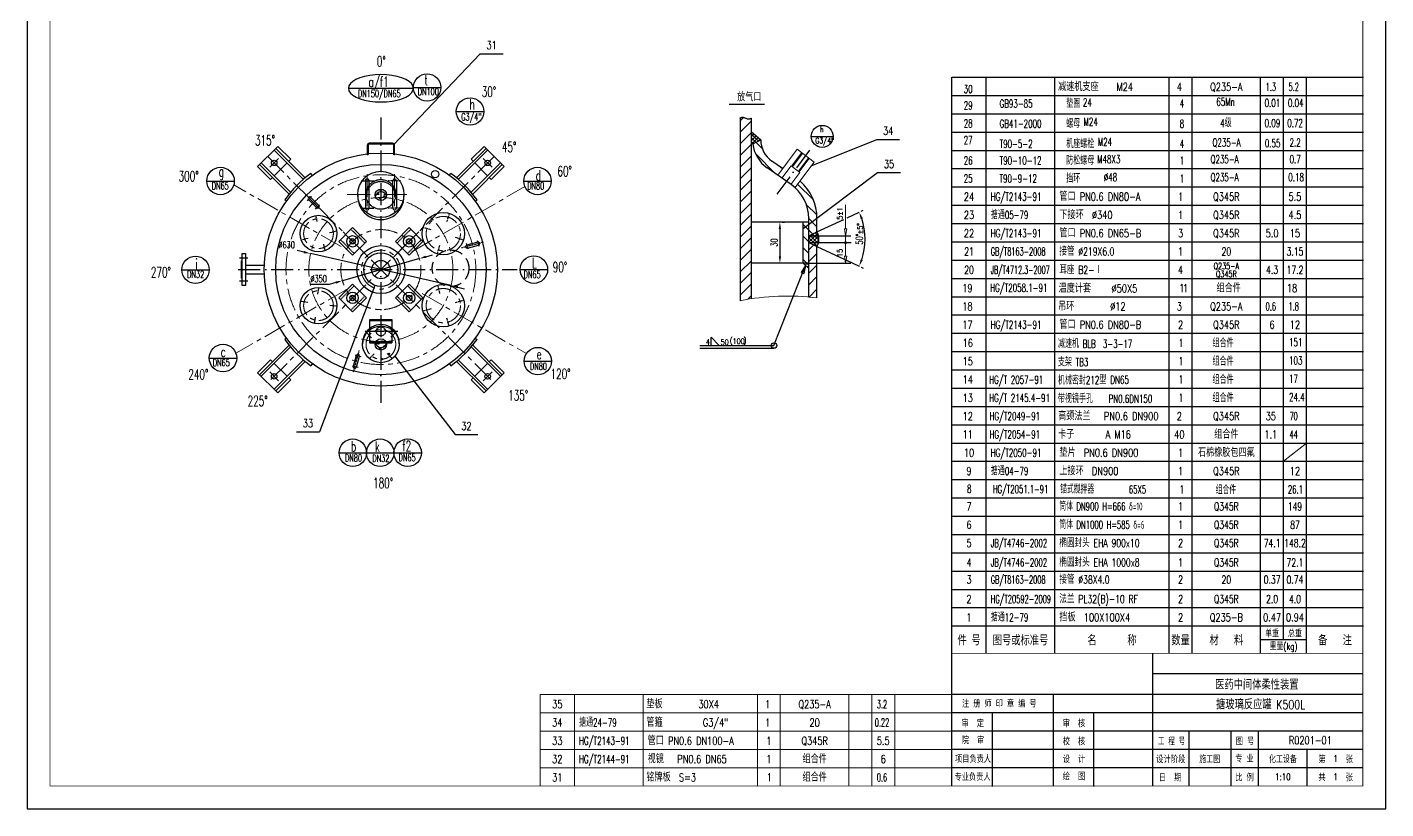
# Model space of a CAD drawing. Extents: x 15743 to 21683, y 5636 to 14046.
# Drawn here: x 15743 to 21683, y 5636 to 9055 of the extents above; entities that cross this region are included whole.
import ezdxf
from ezdxf.enums import TextEntityAlignment as Align

# ---------------------------------------------------------------- set-up
doc = ezdxf.new("R2010")
doc.units = 0
doc.header["$LTSCALE"] = 8
for name, pattern in [('ACAD_ISO10W100', [18, 12, -3, 0, -3]), ('CENTER', [2, 1.25, -0.25, 0.25, -0.25]), ('DASHED2', [9.525, 6.35, -3.175]), ('HIDDEN', [0.375, 0.25, -0.125])]:
    doc.linetypes.add(name, pattern=pattern)
for name, color, linetype in [('1', 1, 'Continuous'), ('2', 7, 'CENTER'), ('3', 7, 'HIDDEN'), ('5', 7, 'Continuous'), ('K1', 4, 'Continuous'), ('sb', 1, 'Continuous'), ('tank', 1, 'Continuous'), ('tankx', 2, 'ACAD_ISO10W100'), ('tanky', 7, 'Continuous')]:
    doc.layers.add(name, color=color, linetype=linetype)
doc.styles.add('hzfs', font='simplex.shx', dxfattribs={"width": 0.7, "bigfont": 'hzfs.shx'})
doc.styles.add('ST', font='', dxfattribs={"width": 0.75})
doc.styles.get("Standard").update_dxf_attribs({"font": 'txt', "width": 0.7, "bigfont": 'hztxt.shx'})
doc.styles.get('ST').set_extended_font_data('SimSun')
doc.dimstyles.new('PVCAD$0', dxfattribs={"dimscale": 15, "dimtxt": 3, "dimasz": 3, "dimexe": 2, "dimexo": 1, "dimgap": 1, "dimtad": 1, "dimdec": 0, "dimzin": 0, "dimdsep": 46, "dimtxsty": 'hzfs', "dimcen": 2.5, "dimclrd": 4, "dimclre": 4, "dimadec": 0, "dimazin": 0, "dimtfac": 1, "dimtmove": 0, "dimatfit": 0, "dimfxl": 1, "dimarcsym": 0})
doc.dimstyles.new('PVCAD$2', dxfattribs={"dimscale": 15, "dimtxt": 3, "dimasz": 3, "dimexe": 2, "dimexo": 1, "dimgap": 1, "dimtad": 2, "dimtih": 1, "dimdec": 0, "dimzin": 0, "dimdsep": 46, "dimtxsty": 'hzfs', "dimcen": 2.5, "dimclrd": 4, "dimclre": 4, "dimadec": 0, "dimazin": 0, "dimtfac": 1, "dimtmove": 0, "dimatfit": 0, "dimfxl": 1, "dimarcsym": 0})
doc.dimstyles.new('PVCAD$3', dxfattribs={"dimscale": 15, "dimtxt": 3, "dimasz": 3, "dimexe": 2, "dimexo": 1, "dimgap": 1, "dimtad": 1, "dimtoh": 1, "dimdec": 0, "dimzin": 0, "dimdsep": 46, "dimtxsty": 'hzfs', "dimcen": 2.5, "dimclrd": 4, "dimclre": 4, "dimadec": 0, "dimazin": 0, "dimtfac": 1, "dimtmove": 0, "dimatfit": 0, "dimfxl": 1, "dimarcsym": 0})

# ---------------------------------------------------------------- blocks, each defined once
blk = doc.blocks.new('*D157')
at = {"layer": '1', "color": 4, "linetype": 'ByBlock', "lineweight": -2}
for p, q in [((19043.9, 8203), (19053.9, 8203)), ((19033.9, 8173), (19033.9, 8053)), ((19023.9, 8023), (19013.9, 8023))]:
    blk.add_line(p, q, dxfattribs=at)
at = {"layer": '1', "color": 4, "linetype": 'ByBlock'}
for points in [[(19028.9, 8173), (19038.9, 8173), (19033.9, 8203)], [(19028.9, 8053), (19038.9, 8053), (19033.9, 8023)]]:
    blk.add_solid(points, dxfattribs=at)
at = {"layer": 'Defpoints', "color": 0, "linetype": 'ByBlock'}
for p in [(19033.9, 8203), (19033.9, 8023), (19033.9, 8023)]:
    blk.add_point(p, dxfattribs=at)
at = {"layer": '1', "color": 0, "linetype": 'ByBlock', "lineweight": 13, "insert": (19008.9, 8113), "char_height": 30, "attachment_point": 5, "rotation": 90, "style": 'hzfs'}
blk.add_mtext('30', dxfattribs=at)
blk = doc.blocks.new('*D158')
at = {"color": 4, "linetype": 'ByBlock', "lineweight": -2}
for p, q in [((19389.4, 8250), (19398.5, 8254.2)), ((19389.4, 8006), (19398.5, 8001.8))]:
    blk.add_line(p, q, dxfattribs=at)
blk.add_arc((19127.8, 8128), 278.7, 341.17039, 18.82962, dxfattribs=at)
at = {"color": 4, "linetype": 'ByBlock'}
for points in [[(19386.9, 8216.1), (19396.2, 8219.8), (19380.4, 8245.8)], [(19396.2, 8036.2), (19386.9, 8039.9), (19380.4, 8010.2)]]:
    blk.add_solid(points, dxfattribs=at)
at = {"layer": 'Defpoints', "color": 0, "linetype": 'ByBlock'}
for p in [(19327.4, 8221.1), (19380.3, 8245.8), (19403.5, 8087.6), (19324.5, 8036.3), (19380.3, 8010.3)]:
    blk.add_point(p, dxfattribs=at)
at = {"color": 0, "linetype": 'ByBlock', "lineweight": 13, "insert": (19381.5, 8128), "char_height": 30, "attachment_point": 5, "rotation": 90, "style": 'hzfs'}
blk.add_mtext('50°', dxfattribs=at)
blk = doc.blocks.new('_ClosedBlank')
at = {"color": 0, "linetype": 'ByBlock', "lineweight": -2}
for p, q in [((-1, 0.17), (0, 0)), ((-1, 0.17), (-1, -0.17)), ((0, 0), (-1, -0.17))]:
    blk.add_line(p, q, dxfattribs=at)
blk = doc.blocks.new('*D159')
at = {"color": 4, "linetype": 'ByBlock', "lineweight": -2}
for p, q in [((16953, 8071.4), (16923.8, 8078)), ((17596.5, 7924.6), (16982.3, 8064.7)), ((17625.8, 7918), (17655, 7911.3))]:
    blk.add_line(p, q, dxfattribs=at)
at = {"color": 4, "linetype": 'ByBlock'}
for points in [[(16954.1, 8076.2), (16951.9, 8066.5), (16982.3, 8064.7)], [(17626.9, 7922.8), (17624.6, 7913.1), (17596.5, 7924.6)]]:
    blk.add_solid(points, dxfattribs=at)
at = {"layer": 'Defpoints', "color": 0, "linetype": 'ByBlock'}
for p in [(16982.3, 8064.7), (17596.5, 7924.6)]:
    blk.add_point(p, dxfattribs=at)
at = {"color": 0, "linetype": 'ByBlock', "insert": (16877.3, 8103), "char_height": 30, "attachment_point": 5, "style": 'hzfs'}
blk.add_mtext('\\A1;∅630', dxfattribs=at)
blk = doc.blocks.new('*D160')
at = {"color": 4, "linetype": 'ByBlock', "lineweight": -2}
for p, q in [((17457.6, 8042.9), (17121.2, 7946.4)), ((17486.4, 8051.2), (17515.3, 8059.4)), ((17063.5, 7929.9), (16980.5, 7929.9)), ((17092.3, 7938.2), (17063.5, 7929.9))]:
    blk.add_line(p, q, dxfattribs=at)
at = {"color": 4, "linetype": 'ByBlock'}
for points in [[(17485.1, 8056), (17487.8, 8046.4), (17457.6, 8042.9)], [(17091, 7943), (17093.7, 7933.3), (17121.2, 7946.4)]]:
    blk.add_solid(points, dxfattribs=at)
at = {"layer": 'Defpoints', "color": 0, "linetype": 'ByBlock'}
for p in [(17457.6, 8042.9), (17121.2, 7946.4)]:
    blk.add_point(p, dxfattribs=at)
at = {"color": 0, "linetype": 'ByBlock', "insert": (17017, 7954.9), "char_height": 30, "attachment_point": 5, "style": 'hzfs'}
blk.add_mtext('\\A1;∅350', dxfattribs=at)

msp = doc.modelspace()

# ---------------------------------------------------------------- linework, layer by layer
for p, q in [((15742.9, 14046.3), (15742.9, 5636.3)), ((21682.9, 5636.3), (21682.9, 14046.3)), ((18859.9, 8657.7), (18859.9, 8657.7)), ((18859.9, 8657.7), (18860, 8657.7)), ((18860, 8657.7), (18860.2, 8657.8)), ((18860, 8657.7), (18860, 8657.7)), ((18860.2, 8657.8), (18860.4, 8657.9)), ((18860.4, 8657.9), (18860.8, 8658.1)), ((18860.8, 8658.1), (18861.3, 8658.4)), ((18861.3, 8658.4), (18861.9, 8658.8)), ((18861.9, 8658.8), (18862.8, 8659.2)), ((18862.8, 8659.2), (18863.8, 8659.7)), ((18863.8, 8659.7), (18865, 8660.2)), ((18865, 8660.2), (18866.4, 8660.7)), ((18866.4, 8660.7), (18867.9, 8661)), ((18867.9, 8661), (18869.6, 8661.2)), ((18869.6, 8661.2), (18871.5, 8661.2)), ((18871.5, 8661.2), (18873.6, 8660.9)), ((18873.6, 8660.9), (18875.8, 8660.4)), ((18875.8, 8660.4), (18878.1, 8659.6)), ((18878.1, 8659.6), (18880.5, 8658.6)), ((18880.5, 8658.6), (18883, 8657.5)), ((18883, 8657.5), (18885.5, 8656.5)), ((18885.5, 8656.5), (18888, 8655.5)), ((18888, 8655.5), (18890.4, 8654.7)), ((18890.4, 8654.7), (18892.7, 8654.1)), ((18892.7, 8654.1), (18894.9, 8653.8)), ((18894.9, 8653.8), (18896.9, 8653.7)), ((18896.9, 8653.7), (18898.8, 8653.9)), ((18898.8, 8653.9), (18900.5, 8654.2)), ((18900.5, 8654.2), (18902.1, 8654.6)), ((18902.1, 8654.6), (18903.5, 8655)), ((18903.5, 8655), (18904.7, 8655.5)), ((18904.7, 8655.5), (18905.6, 8655.9)), ((18905.6, 8655.9), (18906.4, 8656.3)), ((18906.4, 8656.3), (18907, 8656.5)), ((18907, 8656.5), (18907.4, 8656.7)), ((18907.4, 8656.7), (18907.7, 8656.8)), ((18907.7, 8656.8), (18907.8, 8656.9)), ((18907.8, 8656.9), (18907.9, 8657)), ((18907.9, 8656.9), (18907.9, 8657)), ((16973.3, 8310.7), (17018.6, 8265.5)), ((21582.9, 6226.3), (20664.6, 6226.3)), ((21582.9, 6136.3), (19785.7, 6136.3)), ((21582.9, 6056.3), (19785.7, 6056.3)), ((21582.9, 5976.3), (19785.7, 5976.3)), ((21124.2, 5976.3), (21124.2, 5736.3)), ((21582.9, 5896.3), (19785.7, 5896.3)), ((21582.9, 5816.3), (19785.7, 5816.3)), ((15742.9, 5636.3), (21682.9, 5636.3))]:
    msp.add_line(p, q)
at = {"color": 4, "linetype": 'ByBlock', "lineweight": 13}
for p, q in [((19320.7, 8173), (19320.7, 8277.7)), ((19333.8, 8143), (19300.7, 8143)), ((19320.7, 8113), (19320.7, 8143)), ((19333.8, 8113), (19300.7, 8113)), ((19335.8, 8113), (19300.7, 8113)), ((19320.7, 8113), (19320.7, 8053)), ((19320.7, 8083), (19320.7, 8053)), ((19333.8, 8023), (19300.7, 8023))]:
    msp.add_line(p, q, dxfattribs=at)
at = {"linetype": 'ByBlock'}
msp.add_line((17262.8, 7925.6), (17020.4, 7285), dxfattribs=at)
at = {"linetype": 'ByBlock', "lineweight": 13}
msp.add_line((21235.7, 7156.3), (21335.7, 7236.3), dxfattribs=at)
at = {"color": 7}
for p, q in [((20664.6, 5736.3), (20664.6, 6316.3)), ((20229.9, 5736.3), (20229.9, 6136.3)), ((19962.7, 5734), (19962.7, 6056.3)), ((20406.9, 5734), (20406.9, 6056.3)), ((20823.4, 5736.3), (20823.4, 5976.3)), ((21007.3, 5736.3), (21007.3, 5976.3)), ((21338.9, 5736.3), (21338.9, 5896.3))]:
    msp.add_line(p, q, dxfattribs=at)
at = {"linetype": 'ByBlock'}
msp.add_circle((17526.7, 8412.2), 16.1, dxfattribs=at)
for centre in [(17165.6, 8118.4), (17413.1, 8118.4), (17165.6, 7870.9), (17413.1, 7870.9)]:
    msp.add_circle(centre, 12)
at = {"linetype": 'ByBlock', "lineweight": 13}
msp.add_circle((19320.7, 8113), 4.76, dxfattribs=at)
msp.add_arc((19064.9, 6823.3), 1055.7, 82.86996, 101.19473, dxfattribs=at)
at = {"layer": '1'}
for p, q in [((18859.9, 8657.7), (18859.9, 7858.9)), ((18907.9, 8657), (18907.9, 7867.3)), ((18907.9, 8599), (18949.9, 8563)), ((18915, 8545), (18949.9, 8563)), ((17229.4, 8538.4), (17229.4, 8497.4)), ((17233.4, 8497.4), (17229.4, 8497.4)), ((17233.4, 8538.4), (17233.4, 8497.6)), ((17340.4, 8547.4), (17238.4, 8547.4)), ((17340.4, 8543.4), (17238.4, 8543.4)), ((17345.4, 8497.4), (17345.4, 8538.4)), ((17349.4, 8497.4), (17345.4, 8497.4)), ((17349.4, 8497.4), (17349.4, 8538.4)), ((18915, 8545), (18907.9, 8545)), ((19083.2, 8366.4), (18977.9, 8440.1)), ((19045.6, 8436.7), (18998.6, 8469.6)), ((17221.4, 8383.7), (17221.4, 8263.7)), ((17237.4, 8263.7), (17237.4, 8383.7)), ((17341.4, 8263.7), (17341.4, 8383.7)), ((17357.4, 8383.7), (17357.4, 8263.7)), ((16973.3, 8300.8), (17008.7, 8265.5)), ((17018.6, 8275.4), (16983.2, 8310.7)), ((19159.9, 8203), (18907.9, 8203)), ((19135.9, 8023), (19135.9, 8203)), ((19159.9, 8143), (19159.9, 8219)), ((19195.9, 8159.8), (19195.9, 8219)), ((17165.6, 8178.5), (17105.5, 8118.4)), ((17225.8, 8118.4), (17165.6, 8178.5)), ((17413.1, 8178.5), (17353, 8118.4)), ((17473.2, 8118.4), (17413.1, 8178.5)), ((19159.9, 8143), (19195.9, 8159.8)), ((19159.9, 7874.7), (19159.9, 8143)), ((17105.5, 8118.4), (17165.6, 8058.3)), ((17165.6, 8058.3), (17225.8, 8118.4)), ((17353, 8118.4), (17413.1, 8058.3)), ((17413.1, 8058.3), (17473.2, 8118.4)), ((17712.6, 8115.3), (17664.3, 8102.4)), ((17667.9, 8088.8), (17716.2, 8101.8)), ((19159.9, 8113), (19195.9, 8096.2)), ((19195.9, 7870.9), (19195.9, 8096.2)), ((19159.9, 8023), (18907.9, 8023)), ((19135.9, 8023), (19159.9, 7999)), ((17165.6, 7931), (17105.5, 7870.9)), ((17225.8, 7870.9), (17165.6, 7931)), ((17413.1, 7931), (17353, 7870.9)), ((17473.2, 7870.9), (17413.1, 7931)), ((17105.5, 7870.9), (17165.6, 7810.8)), ((17165.6, 7810.8), (17225.8, 7870.9)), ((17353, 7870.9), (17413.1, 7810.8)), ((17413.1, 7810.8), (17473.2, 7870.9)), ((17181.7, 7619.8), (17168.7, 7571.5)), ((17182.3, 7567.8), (17195.2, 7616.1))]:
    msp.add_line(p, q, dxfattribs=at)
at = {"layer": '1', "linetype": 'ByBlock', "lineweight": 13}
for p, q in [((19024.1, 8408), (19108.6, 8521.1)), ((19089.2, 8444.4), (19132.9, 8502.9)), ((19108.6, 8521.1), (19183.2, 8465.3)), ((19082.8, 8449.2), (19042.4, 8395)), ((19102.2, 8434.7), (19082.8, 8449.2)), ((19183.2, 8465.3), (19098.7, 8352.2)), ((19115.2, 8425), (19158.9, 8483.5)), ((19121.6, 8420.2), (19082, 8367.3)), ((19102.2, 8434.7), (19121.6, 8420.2))]:
    msp.add_line(p, q, dxfattribs=at)
at = {"layer": '1'}
for centre, radius in [((17289.4, 8323.7), 101), ((17289.4, 8321.7), 25), ((17016.6, 8152.2), 80), ((17165.6, 8118.4), 25), ((17413.1, 8118.4), 25), ((17165.6, 8118.4), 11), ((17289.4, 7994.7), 105), ((17413.1, 8118.4), 11), ((17289.4, 7994.7), 74), ((17289.4, 7994.7), 40), ((17016.6, 7837.2), 80), ((17165.6, 7870.9), 25), ((17165.6, 7870.9), 11), ((17413.1, 7870.9), 25), ((17413.1, 7870.9), 11), ((17289.4, 7667.7), 80), ((17289.4, 7667.7), 25)]:
    msp.add_circle(centre, radius, dxfattribs=at)
at = {"layer": '1', "color": 3, "linetype": 'DASHED2'}
msp.add_circle((17594, 8000.7), 80, dxfattribs=at)
at = {"layer": '1'}
for centre, radius, start, end in [((19063.9, 8563), 114, 180, 235), ((17238.4, 8538.4), 9, 90, 180), ((17238.4, 8538.4), 5, 90, 180), ((17340.4, 8538.4), 9, 0, 90), ((17340.4, 8538.4), 5, 0, 90), ((19063.9, 8563), 150, 186.8921, 235), ((17229.4, 8383.7), 8, 0.00001, 180.00001), ((17349.4, 8383.7), 8, 0, 180), ((18979.9, 8219), 216, 0, 49.15141), ((17289.4, 8314.4), 101, 177.37912, 2.62088), ((17289.4, 8309.7), 25, 13.88654, 166.11346), ((18979.9, 8219), 180, 0, 55), ((16978.3, 8305.8), 7, 45, 225), ((17013.6, 8270.4), 7, 225, 45), ((17229.4, 8263.7), 8, 180.00001, 0.00001), ((17349.4, 8263.7), 8, 180, 0), ((19141.6, 8128), 62.9, 329.66277, 30.33723), ((17666.1, 8095.6), 7, 105, 285), ((17714.4, 8108.5), 7, 285, 105), ((17289.4, 7673.9), 80, 357.75644, 182.24356), ((17289.4, 7679.7), 25, 193.88654, 346.11346), ((17188.5, 7618), 7, 345, 165), ((17175.5, 7569.7), 7, 165, 345)]:
    msp.add_arc(centre, radius, start, end, dxfattribs=at)
at = {"layer": '2'}
for p, q in [((17203.1, 8383.7), (17257.8, 8383.7)), ((17375.7, 8383.7), (17321, 8383.7)), ((16967.9, 8295.4), (16986.7, 8314.3)), ((17002.9, 8259.7), (17022.1, 8278.9)), ((17203.1, 8263.7), (17257.8, 8263.7)), ((17375.7, 8263.7), (17321, 8263.7)), ((17011.3, 8204.8), (17004.7, 8229.5)), ((17578.4, 8204.7), (17589.4, 8240.6)), ((17065.4, 8156.5), (17095.7, 8164.6)), ((17509.6, 8168.3), (17473.8, 8179.4)), ((16971.5, 8131.3), (16943.9, 8123.9)), ((17037.8, 8105.9), (17044.8, 8079.8)), ((17546, 8099.6), (17535, 8063.8)), ((17614.8, 8136), (17650.6, 8125)), ((17737.1, 8114.6), (17642.5, 8089.3)), ((17662.2, 8110.2), (17669.2, 8084)), ((17710.6, 8122.7), (17717.5, 8097)), ((17014.4, 7888), (17017.8, 7914.8)), ((17547.8, 7890.3), (17538.1, 7926.5)), ((16969.8, 7851.6), (16938.6, 7855.5)), ((17615.3, 7851.5), (17651.5, 7861.3)), ((17001.7, 7786.4), (16998.5, 7761.1)), ((17066.3, 7839.5), (17094.6, 7836)), ((17509.1, 7822.8), (17472.9, 7813.1)), ((17576.5, 7784.1), (17586.3, 7747.9)), ((17362.9, 7724.7), (17218.5, 7724.7)), ((17248.7, 7696.3), (17228.6, 7716.5)), ((17332.3, 7698.6), (17350.4, 7716.7)), ((17169.4, 7547), (17194.8, 7641.6)), ((17203.1, 7614), (17176.9, 7621.1)), ((17259.9, 7626.2), (17240.8, 7607.1)), ((17317.5, 7627.6), (17339.7, 7605.3)), ((17189.7, 7565.9), (17163.9, 7572.8))]:
    msp.add_line(p, q, dxfattribs=at)
at = {"layer": '3'}
for p, q in [((17158.6, 8171.4), (17218.7, 8111.3)), ((17360.1, 8111.3), (17420.2, 8171.4)), ((17172.7, 8065.4), (17112.6, 8125.5)), ((17466.2, 8125.5), (17406.1, 8065.4)), ((17112.6, 7863.9), (17172.7, 7924)), ((17406.1, 7924), (17466.2, 7863.9)), ((17218.7, 7878), (17158.6, 7817.9)), ((17420.2, 7817.9), (17360.1, 7878)), ((17339.4, 7774.7), (17239.4, 7774.7)), ((17239.4, 7774.7), (17239.4, 7674.7)), ((17339.4, 7770.7), (17239.4, 7770.7)), ((17339.4, 7674.7), (17339.4, 7774.7)), ((17339.4, 7678.7), (17239.4, 7678.7)), ((17239.4, 7674.7), (17339.4, 7674.7)), ((18683.9, 7650.6), (19007.9, 7650.6))]:
    msp.add_line(p, q, dxfattribs=at)
for centre, radius in [((17289.4, 8323.7), 65), ((17289.4, 7724.7), 20)]:
    msp.add_circle(centre, radius, dxfattribs=at)
msp.add_arc((17289.4, 8314.4), 65, 4.07445, 175.92555, dxfattribs=at)
at = {"layer": '5'}
for p, q in [((17431.3, 8791.3), (17551.3, 8791.3)), ((17147.3, 8787.8), (17431.3, 8787.8)), ((17619.1, 8686.1), (17739.1, 8686.1)), ((18811.7, 8717.7), (18966.2, 8717.7)), ((18859.9, 8646.2), (18874.4, 8660.7)), ((18859.9, 8595.3), (18907.9, 8643.3)), ((18859.9, 8544.4), (18907.9, 8592.4)), ((18907.9, 8592.4), (18911.5, 8596)), ((18939.4, 8557.6), (18907.9, 8589.1)), ((18907.9, 8575.4), (18920.6, 8588.1)), ((18907.9, 8558.5), (18929.8, 8580.3)), ((18928.2, 8551.8), (18907.9, 8572.1)), ((18917, 8546), (18907.9, 8555.1)), ((18911.4, 8545), (18938.9, 8572.5)), ((18942.7, 8559.3), (18948, 8564.6)), ((19170.8, 8577.4), (19266.8, 8577.4)), ((18859.9, 8493.5), (18907.9, 8541.5)), ((19014.9, 8414.2), (18926.7, 8502.4)), ((18957.3, 8522.8), (18928.2, 8551.8)), ((19085.7, 8447.1), (19129.4, 8505.6)), ((18859.9, 8442.6), (18907.9, 8490.6)), ((18859.9, 8391.7), (18907.9, 8439.7)), ((19044.6, 8435.4), (19038.2, 8441.9)), ((19118.7, 8422.4), (19162.4, 8480.9)), ((16528.4, 8382.3), (16648.4, 8382.3)), ((17914.1, 8382.3), (18034.1, 8382.3)), ((18859.9, 8340.8), (18907.9, 8388.8)), ((17269.6, 8328.6), (17280, 8325.5)), ((17272.2, 8325.9), (17275.5, 8324.9)), ((17273.2, 8329.4), (17276.6, 8328.4)), ((17283.6, 8341.6), (17294.1, 8338.6)), ((17286.3, 8338.9), (17289.6, 8338)), ((17287.3, 8342.4), (17290.6, 8341.5)), ((17298.3, 8317.8), (17308.7, 8314.7)), ((17301.9, 8318.6), (17305.3, 8317.6)), ((18859.9, 8289.9), (18907.9, 8337.9)), ((19180.2, 8299.8), (19111.2, 8368.9)), ((17280.6, 8308.5), (17291.1, 8305.5)), ((17283.3, 8305.8), (17286.6, 8304.9)), ((17284.3, 8309.3), (17287.6, 8308.4)), ((17300.9, 8315.1), (17304.3, 8314.2)), ((18859.9, 8238.9), (18907.9, 8286.9)), ((19195.4, 8233.7), (19149.4, 8279.8)), ((18859.9, 8188), (18907.9, 8236)), ((19195.9, 8182.3), (19159.9, 8218.3)), ((19195.9, 8159.8), (19313.1, 8214.4)), ((19327.4, 8221.1), (19380.3, 8245.8)), ((18859.9, 8137.1), (18907.9, 8185.1)), ((19159.9, 8167.4), (19135.9, 8191.4)), ((19159.9, 8116.5), (19135.9, 8140.5)), ((19176.6, 8150.8), (19159.9, 8167.4)), ((19159.9, 8114.7), (19199, 8153.8)), ((19159.9, 8131.6), (19181.2, 8152.9)), ((19159.9, 8143), (19343.8, 8143)), ((19165, 8145.4), (19201.6, 8108.8)), ((19170.4, 8108.1), (19203.2, 8141)), ((19176.6, 8150.8), (19204.4, 8123)), ((19188.1, 8156.2), (19203.2, 8141.1)), ((18859.9, 8086.2), (18907.9, 8134.2)), ((18859.9, 8035.3), (18907.9, 8083.3)), ((19159.9, 8065.6), (19135.9, 8089.6)), ((19159.9, 8133.4), (19196.4, 8097)), ((19166.4, 8110), (19159.9, 8116.5)), ((19159.9, 8113), (19345.8, 8113)), ((19159.9, 8113), (19343.8, 8113)), ((19159.9, 8080.7), (19181.9, 8102.7)), ((19181.9, 8102.7), (19204.5, 8125.3)), ((19195.9, 8096.2), (19314.8, 8040.8)), ((18859.9, 7984.4), (18907.9, 8032.4)), ((19151.6, 8023), (19135.9, 8038.6)), ((19136, 8022.9), (19136.2, 8023)), ((19144.5, 8014.4), (19153.1, 8023)), ((19159.9, 8014.6), (19151.6, 8023)), ((19159.9, 8029.8), (19195.9, 8065.8)), ((19159.9, 8023), (19343.8, 8023)), ((19324.5, 8036.3), (19380.3, 8010.3)), ((16419, 7993.6), (16539, 7993.6)), ((17898.3, 7994.7), (18018.3, 7994.7)), ((18859.9, 7933.5), (18907.9, 7981.5)), ((19007.9, 7662.6), (19146.1, 8012.8)), ((19146.1, 8012.8), (19127.2, 7982.2)), ((19127.2, 7982.2), (19138.2, 7977.7)), ((19146.1, 8012.8), (19138.2, 7977.7)), ((19153, 8005.9), (19159.9, 8012.9)), ((19159.9, 7978.9), (19195.9, 8014.9)), ((19159.9, 7928), (19195.9, 7964)), ((18859.9, 7882.6), (18907.9, 7930.6)), ((19159.9, 7873), (19195.9, 7909)), ((18893.3, 7865), (18907.9, 7879.6)), ((17271.3, 7672.9), (17281.7, 7669.9)), ((17273.9, 7670.2), (17277.2, 7669.3)), ((17274.9, 7673.7), (17278.3, 7672.8)), ((17289.8, 7682.8), (17300.3, 7679.8)), ((17292.5, 7680.2), (17295.8, 7679.2)), ((17293.5, 7683.7), (17296.8, 7682.7)), ((18732.8, 7662.6), (18732.8, 7698.6)), ((18732.8, 7698.6), (18768.8, 7662.6)), ((16539.1, 7608), (16659.1, 7608)), ((17280, 7651.3), (17290.5, 7648.2)), ((17282.7, 7648.6), (17286, 7647.6)), ((17283.7, 7652.1), (17287, 7651.1)), ((17299, 7661.4), (17309.5, 7658.4)), ((17301.6, 7658.8), (17305, 7657.8)), ((17302.6, 7662.3), (17306, 7661.3)), ((18683.9, 7662.6), (19007.9, 7662.6)), ((17915.7, 7594.8), (18035.7, 7594.8)), ((17106.5, 7194), (17226.5, 7194)), ((17226.5, 7194), (17346.5, 7194)), ((17346.5, 7194), (17466.5, 7194))]:
    msp.add_line(p, q, dxfattribs=at)
msp.add_lwpolyline([(17431.4, 8788), (17429.2, 8798.3), (17422.8, 8808.4), (17412.3, 8817.8), (17398.1, 8826.4), (17380.6, 8833.7), (17360.3, 8839.7), (17337.9, 8844.1), (17313.9, 8846.7), (17289.3, 8847.6), (17264.6, 8846.7), (17240.7, 8844), (17218.3, 8839.5), (17198, 8833.5), (17180.5, 8826.2), (17166.3, 8817.6), (17155.8, 8808.1), (17149.4, 8798.1), (17147.3, 8787.7), (17149.5, 8777.3), (17155.9, 8767.2), (17166.4, 8757.8), (17180.6, 8749.3), (17198.1, 8741.9), (17218.4, 8736), (17240.8, 8731.6), (17264.7, 8728.9), (17289.4, 8728), (17314.1, 8729), (17338, 8731.7), (17360.4, 8736.1), (17380.7, 8742.1), (17398.2, 8749.5), (17412.4, 8758), (17422.8, 8767.5), (17429.2, 8777.6), (17431.4, 8788)], dxfattribs=at)
for centre, radius in [((17491.3, 8791.3), 60), ((17679.1, 8686.1), 60), ((19218.8, 8577.4), 48), ((16588.4, 8382.3), 60), ((17974.1, 8382.3), 60), ((16479, 7993.6), 60), ((17958.3, 7994.7), 60), ((16599.1, 7608), 60), ((19007.9, 7662.6), 12), ((17295, 7603.2), 2.5), ((17324.9, 7626.5), 2.5), ((17975.7, 7594.8), 60), ((17166.5, 7194), 60), ((17286.5, 7194), 60), ((17406.5, 7194), 60)]:
    msp.add_circle(centre, radius, dxfattribs=at)
at = {"layer": 'K1', "color": 7}
msp.add_line((19785.7, 5736.3), (19785.7, 6316.3), dxfattribs=at)
at = {"layer": 'K1', "const_width": 4}
msp.add_lwpolyline([(15842.9, 5736.3), (15842.9, 13796.3), (21582.9, 13796.3), (21582.9, 5736.3)], close=True, dxfattribs=at)
at = {"layer": 'K1', "color": 7, "const_width": 4}
for points in [[(21582.9, 6316.3), (19785.7, 6316.3), (19785.7, 5736.3)], [(21582.9, 6316.3), (21582.9, 5736.3)], [(21582.9, 5736.3), (19785.7, 5736.3)]]:
    msp.add_lwpolyline(points, dxfattribs=at)
at = {"layer": 'sb'}
msp.add_circle((17289.4, 7994.7), 510, dxfattribs=at)
at = {"layer": 'tank', "linetype": 'ByBlock'}
msp.add_line((19785.7, 6316.3), (19785.7, 8836.3), dxfattribs=at)
at = {"layer": 'tank'}
for p, q in [((16822.7, 8517.9), (16951.1, 8389.6)), ((16829.8, 8525), (16958.8, 8396)), ((17749, 8525), (17620, 8396)), ((17756.1, 8517.9), (17627.7, 8389.6)), ((16759.1, 8454.3), (16888, 8325.3)), ((16766.1, 8461.4), (16894.5, 8333)), ((16822.7, 8404.8), (16879.3, 8461.4)), ((17812.6, 8461.4), (17684.3, 8333)), ((17819.7, 8454.3), (17690.7, 8325.3)), ((17699.5, 8461.4), (17756.1, 8404.8)), ((16989.5, 8407.2), (16983.7, 8415.3)), ((17589.3, 8407.2), (17595.1, 8415.3)), ((16876.9, 8294.5), (16868.8, 8300.4)), ((17701.9, 8294.5), (17710, 8300.4)), ((16679.4, 7956.7), (16679.4, 8032.7)), ((16679.4, 8032.7), (16683.4, 8032.7)), ((16683.4, 7924.7), (16683.4, 8064.7)), ((16683.4, 8064.7), (16697.4, 8064.7)), ((16697.4, 8064.7), (16697.4, 7924.7)), ((16697.4, 8013.7), (16779.7, 8013.7)), ((16697.4, 7975.7), (16779.7, 7975.7)), ((16683.4, 7956.7), (16679.4, 7956.7)), ((16697.4, 7924.7), (16683.4, 7924.7)), ((16759.1, 7535), (16888, 7664)), ((16876.9, 7694.8), (16868.8, 7688.9)), ((17819.7, 7535), (17690.7, 7664)), ((17701.9, 7694.8), (17710, 7688.9)), ((16766.1, 7528), (16894.5, 7656.3)), ((17812.6, 7528), (17684.3, 7656.3)), ((16822.7, 7471.4), (16951.1, 7599.8)), ((16879.3, 7528), (16822.7, 7584.5)), ((16829.8, 7464.3), (16958.8, 7593.3)), ((16989.5, 7582.1), (16983.7, 7574)), ((17589.3, 7582.1), (17595.1, 7574)), ((17749, 7464.3), (17620, 7593.3)), ((17756.1, 7471.4), (17627.7, 7599.8)), ((17756.1, 7584.5), (17699.5, 7528))]:
    msp.add_line(p, q, dxfattribs=at)
at = {"layer": 'tank', "linetype": 'ByBlock', "lineweight": 13}
for p, q in [((17985.7, 5736.3), (17985.7, 6136.3)), ((17985.7, 6136.3), (19785.7, 6136.3))]:
    msp.add_line(p, q, dxfattribs=at)
at = {"layer": 'tank'}
for points in [[(16815.6, 8397.7), (16806.8, 8388.9), (16750.2, 8445.4), (16838.6, 8533.8), (16895.2, 8477.3), (16886.3, 8468.4)], [(17692.4, 8468.4), (17683.6, 8477.3), (17740.2, 8533.8), (17828.6, 8445.4), (17772, 8388.9), (17763.2, 8397.7)], [(16886.3, 7520.9), (16895.2, 7512.1), (16838.6, 7455.5), (16750.2, 7543.9), (16806.8, 7600.5), (16815.6, 7591.6)], [(17763.2, 7591.6), (17772, 7600.5), (17828.6, 7543.9), (17740.2, 7455.5), (17683.6, 7512.1), (17692.4, 7520.9)]]:
    msp.add_lwpolyline(points, dxfattribs=at)
for centre, radius in [((16822.7, 8461.4), 12), ((17289.4, 7994.7), 460), ((17756.1, 8461.4), 12), ((17562.2, 8152.2), 92.5), ((17562.2, 7837.2), 92.5), ((16822.7, 7528), 12), ((17756.1, 7528), 12)]:
    msp.add_circle(centre, radius, dxfattribs=at)
for start, end in [(126.01243, 143.98757), (36.01243, 53.98757), (216.01243, 233.98757), (306.01243, 323.98757)]:
    msp.add_arc((17289.4, 7994.7), 520, start, end, dxfattribs=at)
at = {"layer": 'tankx'}
for p, q in [((17289.4, 8660.5), (17289.4, 7375.4)), ((19163.4, 8516.7), (19011.4, 8313.1)), ((16803.6, 8442.3), (16841.8, 8480.4)), ((17737, 8480.4), (17775.2, 8442.3)), ((16707.4, 8044.7), (16671.4, 8044.7)), ((16666.1, 7994.7), (17884.6, 7994.7)), ((16707.4, 7944.7), (16671.4, 7944.7)), ((16841.8, 7508.9), (16803.6, 7547.1)), ((17775.2, 7547.1), (17737, 7508.9))]:
    msp.add_line(p, q, dxfattribs=at)
at = {"layer": 'tankx', "linetype": 'CENTER', "lineweight": 13, "ltscale": 10}
for p, q in [((16794.4, 8489.6), (17784.4, 7499.7)), ((17784.4, 8489.6), (16794.4, 7499.7)), ((17229.4, 8411.8), (17229.4, 8246.8)), ((17349.4, 8411.8), (17349.4, 8246.8)), ((17115.2, 8095.2), (16646.1, 8366.1)), ((17142.2, 8323.7), (17421.1, 8323.7)), ((17424.9, 8072.9), (17919.2, 8358.3)), ((17223, 8061.1), (17117, 8167.1)), ((17355.8, 8061.1), (17461.8, 8167.1)), ((17145.1, 7911.4), (16655.4, 7628.7)), ((17223, 7928.3), (17117, 7822.2)), ((17355.8, 7928.3), (17461.8, 7822.2)), ((17469.5, 7890.7), (17925.3, 7627.5))]:
    msp.add_line(p, q, dxfattribs=at)
for centre, radius in [((17289.4, 7994.7), 415), ((17289.4, 7994.7), 315), ((17016.6, 8152.2), 65), ((17562.2, 8152.2), 75), ((17289.4, 7994.7), 175), ((17289.4, 7994.7), 85), ((17016.6, 7837.2), 65), ((17562.2, 7837.2), 75), ((17289.4, 7667.7), 65)]:
    msp.add_circle(centre, radius, dxfattribs=at)
at = {"layer": 'tanky', "linetype": 'ByBlock'}
for p, q in [((17345.2, 8539.8), (17723.5, 8939)), ((17723.5, 8939), (17823.5, 8939)), ((19785.7, 8836.3), (21585.7, 8836.3)), ((19935.7, 6316.3), (19935.7, 8836.3)), ((20235.7, 6316.3), (20235.7, 8836.3)), ((20735.7, 6316.3), (20735.7, 8836.3)), ((20835.7, 6316.3), (20835.7, 8836.3)), ((21135.7, 6316.3), (21135.7, 8836.3)), ((21235.7, 6376.3), (21235.7, 8836.3)), ((21335.7, 6316.3), (21335.7, 8836.3)), ((19785.7, 8756.3), (21585.7, 8756.3)), ((19785.7, 8676.3), (21585.7, 8676.3)), ((19170.3, 8448.1), (19457, 8564.3)), ((19457, 8564.3), (19557, 8564.3)), ((19785.7, 8596.3), (21585.7, 8596.3)), ((19785.7, 8516.3), (21585.7, 8516.3)), ((19785.7, 8436.3), (21585.7, 8436.3)), ((19135.9, 8174.8), (19461, 8419.1)), ((19461, 8419.1), (19561, 8419.1)), ((19785.7, 8356.3), (21585.7, 8356.3)), ((19785.7, 8276.3), (21585.7, 8276.3)), ((19785.7, 8196.3), (21585.7, 8196.3)), ((19785.7, 8116.3), (21585.7, 8116.3)), ((19785.7, 8036.3), (21585.7, 8036.3)), ((19785.7, 7956.3), (21585.7, 7956.3)), ((19785.7, 7876.3), (21585.7, 7876.3)), ((19785.7, 7796.3), (21585.7, 7796.3)), ((19785.7, 7716.3), (21585.7, 7716.3)), ((17351, 7616.7), (17613.4, 7273.2)), ((19785.7, 7636.3), (21585.7, 7636.3)), ((19785.7, 7556.3), (21585.7, 7556.3)), ((19785.7, 7476.3), (21585.7, 7476.3)), ((19785.7, 7396.3), (21585.7, 7396.3)), ((19785.7, 7316.3), (21585.7, 7316.3)), ((16920.4, 7285), (17020.4, 7285)), ((17613.4, 7273.2), (17713.4, 7273.2)), ((19785.7, 7236.3), (21585.7, 7236.3)), ((19785.7, 7156.3), (21585.7, 7156.3)), ((19785.7, 7076.3), (21585.7, 7076.3)), ((19785.7, 6996.3), (21585.7, 6996.3)), ((19785.7, 6916.3), (21585.7, 6916.3)), ((19785.7, 6836.3), (21585.7, 6836.3)), ((19785.7, 6756.3), (21585.7, 6756.3)), ((19785.7, 6676.3), (21585.7, 6676.3)), ((19785.7, 6596.3), (21585.7, 6596.3)), ((19785.7, 6516.3), (21585.7, 6516.3)), ((19785.7, 6436.3), (21585.7, 6436.3)), ((21135.7, 6376.3), (21335.7, 6376.3))]:
    msp.add_line(p, q, dxfattribs=at)
at = {"layer": 'tanky', "linetype": 'ByBlock', "lineweight": 13}
for p, q in [((18135.7, 5736.3), (18135.7, 6136.3)), ((18435.7, 5736.3), (18435.7, 6136.3)), ((18935.7, 5736.3), (18935.7, 6136.3)), ((19035.7, 5736.3), (19035.7, 6136.3)), ((19335.7, 5736.3), (19335.7, 6136.3)), ((19435.7, 5736.3), (19435.7, 6136.3)), ((19535.7, 5736.3), (19535.7, 6136.3)), ((17985.7, 6056.3), (19785.7, 6056.3)), ((17985.7, 5976.3), (19785.7, 5976.3)), ((17985.7, 5896.3), (19785.7, 5896.3)), ((17985.7, 5816.3), (19785.7, 5816.3))]:
    msp.add_line(p, q, dxfattribs=at)

# ---------------------------------------------------------------- block references
at = {"color": 4, "linetype": 'ByBlock', "lineweight": 13, "xscale": 30, "yscale": 30, "zscale": 30, "rotation": 270}
for p in [(19320.7, 8143), (19320.7, 8023)]:
    msp.add_blockref('_ClosedBlank', p, dxfattribs=at)

# ---------------------------------------------------------------- texts
at = {"color": 7, "linetype": 'ByBlock', "lineweight": 13, "style": 'hzfs', "width": 0.75}
msp.add_text('%%P5%%d', height=24, rotation=90, dxfattribs=at).set_placement((19396.4, 8149))
at = {"linetype": 'ByBlock', "style": 'hzfs', "width": 0.63}
for s, p in [('8', (19852.2, 7018.7)), ('HG/T2051.1-91', (19964.7, 7017.1)), ('锚式搅拌器', (20259.1, 7016)), (' 65X5', (20544.3, 7016)), ('1', (20781.7, 7016)), ('组合件', (20939.2, 7013.2)), ('26.1', (21254.7, 7016)), ('筒体 DN900 H=666 δ=10', (20255.7, 6941.3))]:
    msp.add_text(s, height=35, dxfattribs=at).set_placement(p)
at = {"linetype": 'ByBlock', "style": 'hzfs', "width": 0.7}
for s, p in [('7', (19860.7, 6941.3)), ('1', (20785.7, 6941.3)), ('Q345R', (20985.7, 6941.3)), ('149', (21285.7, 6941.3))]:
    msp.add_text(s, height=35, dxfattribs=at).set_placement(p, align=Align.CENTER)
at = {"style": 'ST'}
for s, width, p in [('注 册 师 印 章 编 号', 0.75, (19829.9, 6082.9)), ('审  定', 0.75, (19827.9, 5996.6)), ('审  核', 0.75, (20270.4, 5996.5)), ('院  审', 0.75, (19828.6, 5922.7)), ('校  核', 0.75, (20270.4, 5917.8)), ('工 程 号', 0.68, (20686.6, 5918.2)), ('图 号', 0.75, (21027.3, 5918.2)), ('项目负责人', 0.75, (19799.5, 5841.2)), ('设  计', 0.75, (20270.4, 5840.2)), ('设计阶段', 0.76, (20678.5, 5839.6)), ('专 业', 0.75, (21024.8, 5842.9)), ('第     张 ', 0.75, (21388.3, 5840.2)), ('专业负责人', 0.75, (19797.7, 5762.4)), ('绘  图', 0.75, (20270.5, 5764.8)), ('日  期', 0.75, (20690.4, 5759.8)), ('比 例', 0.75, (21024.9, 5760.2)), ('共     张', 0.75, (21388.3, 5760.2))]:
    msp.add_text(s, height=30, dxfattribs=dict(at, width=width)).set_placement(p)
at = {"color": 7, "linetype": 'ByBlock', "lineweight": 13, "char_height": 24, "attachment_point": 5, "rotation": 90, "style": 'hzfs'}
for s, insert in [('5%%P1', (19295.7, 8240.3)), ('15', (19295.7, 8068))]:
    msp.add_mtext(s, dxfattribs=dict(at, insert=insert))
at = {"layer": '2', "color": 0, "linetype": 'ByBlock', "style": 'hzfs', "width": 0.75}
for s, height, p in [('医药中间体柔性装置', 40, (21119.1, 6182.4)), ('搪玻璃反应罐 K500L', 40, (21135.5, 6096.3)), ('R0201-01', 35, (21352.9, 5936.3)), ('施工图', 30, (20912.9, 5856.3)), ('化工设备', 30, (21232.9, 5856.3)), ('1', 30, (21462.9, 5856.3)), ('1:10', 30, (21232.9, 5776.3)), ('1', 30, (21462.9, 5776.3))]:
    msp.add_text(s, height=height, dxfattribs=at).set_placement(p, align=Align.MIDDLE)
at = {"layer": '5', "width": 0.63}
for s, height, p in [('0%%d', 45, (17271.8, 8882.8)), ('t', 45, (17479.8, 8800.9)), ('30%%d', 45, (17730, 8750.3)), ('DN100', 31.5, (17450.6, 8757.2)), ('h', 45, (17676.9, 8695.7)), ('G3/4"', 31.5, (17640.4, 8647.1)), ('h', 25.2, (19209.2, 8595.3)), ('315%%d', 45, (16738.8, 8537.7)), ('45%%d', 45, (17818.5, 8508.8)), ('G3/4"', 25.2, (19188.6, 8546.3)), ('60%%d', 45, (18061.2, 8402.5)), ('300%%d', 45, (16405, 8380.4)), ('DN65', 31.5, (16550, 8345.4)), ('g', 45, (16580.6, 8401.9)), ('DN80', 31.5, (17929, 8345.4)), ('d', 45, (17966.3, 8384.1)), ('i', 45, (16478.5, 7997.3)), ('L', 45, (17949.7, 8001.8)), ('90%%d', 45, (18040.7, 7983.6)), ('270%%d', 45, (16283.6, 7960.9)), ('DN32', 31.5, (16442.4, 7958.2)), ('DN65', 31.5, (17913.2, 7957.7)), ('DN65', 31.5, (16554.5, 7572.1)), ('c', 45, (16589.2, 7612.7)), ('e', 45, (17970, 7602.8)), ('240%%d', 45, (16447.4, 7513.6)), ('DN80', 31.5, (17940.8, 7555.9)), ('120%%d', 45, (18031, 7516.4)), ('225%%d', 45, (16706.8, 7397.7)), ('135%%d', 45, (17845.7, 7422.2)), ('b', 45, (17158.3, 7199.2)), ('k', 45, (17263.4, 7197.9)), ('DN80', 31.5, (17132.4, 7155.5)), ('DN32', 31.5, (17252, 7153.4)), ('180%%d', 45, (17255.2, 7038.9))]:
    msp.add_text(s, height=height, dxfattribs=at).set_placement(p)
at = {"layer": '5', "style": 'hzfs', "width": 0.63}
for s, height, p in [('a/f1', 45, (17235.3, 8793.8)), ('DN150/DN65', 31.5, (17188.9, 8749.1)), ('DN65', 31.5, (17366.8, 7157.1)), ('f2', 45, (17383.1, 7200.5))]:
    msp.add_text(s, height=height, dxfattribs=at).set_placement(p)
at = {"layer": 'tanky', "linetype": 'ByBlock', "style": 'hzfs'}
for s, height, width, p in [('31', 35, 0.75, (17773.5, 8959)), ('34', 35, 0.75, (19507, 8584.3)), ('35', 35, 0.75, (19511, 8439.1)), ('Q235-A', 28, 0.7, (20985.7, 7996.3)), ('20', 35, 0.7, (19860.7, 7976.3)), ('4', 35, 0.7, (20785.7, 7976.3)), ('Q345R', 28, 0.7, (20985.7, 7961.3)), ('4.3', 35, 0.7, (21185.7, 7976.3)), ('17.2', 35, 0.7, (21285.7, 7976.3)), ('33', 35, 0.75, (16970.4, 7305)), ('32', 35, 0.75, (17663.4, 7293.2)), ('6', 35, 0.7, (19860.7, 6861.3)), ('1', 35, 0.7, (20785.7, 6861.3)), ('Q345R', 35, 0.7, (20985.7, 6861.3)), ('87', 35, 0.7, (21285.7, 6861.3)), ('5', 35, 0.7, (19860.7, 6781.3)), ('2', 35, 0.7, (20785.7, 6781.3)), ('Q345R', 35, 0.7, (20985.7, 6781.3)), ('74.1', 35, 0.7, (21185.7, 6781.3)), ('148.2', 35, 0.7, (21285.7, 6781.3)), ('4', 35, 0.7, (19860.7, 6696.3)), ('1', 35, 0.7, (20785.7, 6696.3)), ('Q345R', 35, 0.7, (20985.7, 6696.3)), ('72.1', 35, 0.7, (21285.7, 6696.3)), ('3', 35, 0.7, (19860.7, 6621.3)), ('2', 35, 0.7, (20785.7, 6621.3)), ('20', 35, 0.7, (20985.7, 6621.3)), ('0.37', 35, 0.7, (21185.7, 6621.3)), ('0.74', 35, 0.7, (21285.7, 6621.3)), ('2', 35, 0.75, (19860.7, 6536.3)), ('2', 35, 0.7, (20785.7, 6536.3)), ('Q345R', 35, 0.7, (20985.7, 6536.3)), ('2.0', 35, 0.7, (21185.7, 6536.3)), ('4.0', 35, 0.7, (21285.7, 6536.3))]:
    msp.add_text(s, height=height, dxfattribs=dict(at, width=width)).set_placement(p, align=Align.CENTER)
at = {"layer": 'tanky', "linetype": 'ByBlock', "lineweight": 13, "style": 'hzfs'}
for s, height, width, p in [('30', 35, 0.65, (19837.5, 8767.2)), ('减速机支座    M24', 35, 0.75, (20250.1, 8776.3)), ('放气口', 35, 0.75, (18846.9, 8731.1)), ('GB93-85', 35, 0.65, (19994.2, 8703.2)), ('垫圈', 35, 0.65, (20285.7, 8703.2)), ('24', 35, 0.65, (20358.8, 8708.8)), ('4', 35, 0.65, (20781.7, 8703.2)), ('65Mn', 35, 0.65, (20942, 8711.6)), ('0.01', 35, 0.65, (21153.1, 8706)), ('0.04', 35, 0.65, (21254.8, 8706)), ('29', 35, 0.65, (19837.5, 8695.4)), ('28', 35, 0.65, (19837.5, 8616.7)), ('GB41-2000', 35, 0.65, (19994.2, 8615.4)), ('螺母', 35, 0.65, (20285.7, 8615.4)), ('M24', 35, 0.65, (20361.3, 8623.8)), ('8', 35, 0.65, (20781.7, 8615.4)), ('4级', 35, 0.65, (20958.9, 8618.2)), ('0.09', 35, 0.65, (21153.1, 8618.2)), ('0.72', 35, 0.65, (21252, 8618.2)), ('27', 35, 0.65, (19837.5, 8543.2)), ('T90-5-2', 35, 0.65, (19994.2, 8527.2)), ('机座螺栓', 35, 0.65, (20285.7, 8527.2)), ('M24', 35, 0.65, (20423.6, 8535.6)), ('4', 35, 0.65, (20781.7, 8527.2)), ('Q235-A', 35, 0.65, (20925.2, 8532.8)), ('0.55', 35, 0.65, (21153.8, 8530)), ('2.2', 35, 0.65, (21262.2, 8532.8)), ('M48X3', 35, 0.65, (20420.9, 8459.9)), ('Q235-A', 35, 0.65, (20916.7, 8459.9)), ('0.7', 35, 0.65, (21262.2, 8459.9)), ('26', 35, 0.65, (19837.5, 8454.3)), ('T90-10-12', 35, 0.65, (19994.2, 8454.3)), ('防松螺母', 35, 0.65, (20285.7, 8454.3)), ('1', 35, 0.65, (20781.7, 8454.3)), ('25', 35, 0.65, (19837.5, 8375.6)), ('T90-9-12', 35, 0.65, (19993.8, 8375.6)), ('挡环', 35, 0.65, (20285.7, 8375.6)), ('%%c48', 35, 0.65, (20449.9, 8381)), ('1', 35, 0.65, (20781.7, 8375.6)), ('Q235-A', 35, 0.65, (20916.7, 8381.2)), ('0.18', 35, 0.65, (21256.6, 8381.2)), ('HG/T2143-91', 35, 0.65, (19955.7, 8296.3)), ('管口 PN0.6 DN80-A', 35, 0.75, (20255.7, 8296.3)), ('搪通05-79', 35, 0.65, (19955.7, 8216.3)), ('下接环  %%c340', 35, 0.75, (20255.7, 8216.3)), ('HG/T2143-91', 35, 0.65, (19955.7, 8136.3)), ('管口 PN0.6 DN65-B', 35, 0.75, (20255.7, 8136.3)), ('GB/T8163-2008', 35, 0.6, (19955.7, 8056.5)), ('接管 %%C219X6.0', 35, 0.7, (20255.7, 8056.5)), ('HG/T2058.1-91', 35, 0.65, (19953.1, 7897.8)), ('温度计套', 35, 0.75, (20252.3, 7894.7)), ('%%c50X5', 35, 0.75, (20483.7, 7894.7)), ('1', 35, 0.75, (20779.5, 7896.2)), ('1', 35, 0.75, (20796.6, 7896.2)), ('组合件', 35, 0.75, (20942.6, 7896.2)), ('18', 35, 0.75, (21250.2, 7896.2)), ('吊环        %%c12', 35, 0.75, (20250.1, 7816.3)), ('HG/T2143-91', 35, 0.65, (19955.7, 7736.3)), ('管口 PN0.6 DN80-B', 35, 0.75, (20255.7, 7736.3)), ('4', 24, 0.75, (18710.1, 7665.9)), ('50', 24, 0.75, (18774.4, 7665)), ('(', 24, 0.75, (18814.8, 7672.4)), ('100', 24, 0.75, (18826.5, 7669.5)), (')', 24, 0.75, (18875.1, 7673.4)), ('减速机 BLB  3-3-17', 35, 0.65, (20249.4, 7652.4)), ('1', 35, 0.65, (20777.8, 7656.8)), ('组合件', 35, 0.65, (20925, 7655.6)), ('151', 35, 0.65, (21259.9, 7659.8)), ('支架 TB3', 35, 0.65, (20249.4, 7572.4)), ('1', 35, 0.65, (20777.8, 7576.8)), ('组合件', 35, 0.65, (20925, 7575.6)), ('103', 35, 0.65, (21259.9, 7579.8)), ('HG/T 2057-91', 35, 0.65, (19948.6, 7495.8)), ('机械密封', 35, 0.65, (20249.4, 7492.4)), (' 212型', 35, 0.65, (20356.1, 7494.3)), ('DN65', 35, 0.65, (20478.8, 7495.3)), ('1', 35, 0.65, (20777.8, 7496.8)), ('组合件', 35, 0.65, (20925, 7495.6)), ('17', 35, 0.65, (21259.9, 7499.8)), ('HG/T 2145.4-91', 35, 0.65, (19948.6, 7415.8)), ('带视镜手孔    PN0.6DN150', 35, 0.65, (20249.4, 7412.4)), ('1', 35, 0.65, (20777.8, 7416.8)), ('组合件', 35, 0.65, (20925, 7415.6)), ('24.4', 35, 0.65, (21259.9, 7419.8)), ('HG/T2049-91', 35, 0.65, (19950.1, 7336.3)), ('高颈法兰   PN0.6 DN900', 35, 0.75, (20250.1, 7336.3)), ('HG/T2054-91', 35, 0.65, (19950.1, 7256.3)), ('卡子       A M16', 35, 0.75, (20250.1, 7256.3)), ('HG/T2050-91', 35, 0.65, (19955.7, 7176.3)), ('垫片  PN0.6 DN900', 35, 0.75, (20255.7, 7176.3)), ('搪通04-79', 35, 0.65, (19955.7, 7096.3)), ('上接环  DN900', 35, 0.75, (20255.7, 7096.3)), ('搪通12-79', 35, 0.65, (19955.7, 6456.3)), ('挡板  100X100X4', 35, 0.75, (20255.7, 6456.3)), ('垫板        30X4', 35, 0.75, (18450.1, 6076.3)), ('搪通24-79', 35, 0.65, (18155.7, 5996.3)), ('管箍         G3/4"', 35, 0.75, (18450.1, 5996.3)), ('HG/T2143-91', 35, 0.65, (18155.7, 5916.3)), ('管口 PN0.6 DN100-A', 35, 0.75, (18455.7, 5916.3)), ('HG/T2144-91', 35, 0.65, (18155.7, 5836.3)), ('视镜   PN0.6 DN65', 35, 0.75, (18455.7, 5836.3)), ('铭牌板  S=3', 35, 0.75, (18450.1, 5756.3))]:
    msp.add_text(s, height=height, dxfattribs=dict(at, width=width)).set_placement(p)
for s, width, p in [('4', 0.75, (20780.1, 8776.3)), ('Q235-A', 0.75, (20985.7, 8776.3)), ('1.3', 0.6, (21180.1, 8776.3)), ('5.2', 0.6, (21280.1, 8776.3)), ('24', 0.75, (19860.7, 8296.3)), ('1', 0.75, (20785.7, 8296.3)), ('Q345R', 0.75, (20985.7, 8296.3)), ('5.5', 0.75, (21285.7, 8296.3)), ('23', 0.75, (19860.7, 8216.3)), ('1', 0.75, (20785.7, 8216.3)), ('Q345R', 0.75, (20985.7, 8216.3)), ('4.5', 0.75, (21285.7, 8216.3)), ('22', 0.75, (19860.7, 8136.3)), ('3', 0.75, (20785.7, 8136.3)), ('Q345R', 0.75, (20985.7, 8136.3)), ('5.0', 0.75, (21185.7, 8136.3)), ('15', 0.75, (21285.7, 8136.3)), ('21', 0.7, (19860.7, 8056.5)), ('1', 0.7, (20785.7, 8056.5)), ('20', 0.7, (20985.7, 8056.5)), ('3.15', 0.7, (21285.7, 8056.5)), ('19', 0.75, (19853.8, 7896.3)), ('18', 0.75, (19853.8, 7816.3)), ('3', 0.75, (20780.1, 7816.3)), ('Q235-A', 0.75, (20985.7, 7816.3)), ('0.6', 0.6, (21180.1, 7816.3)), ('1.8', 0.6, (21280.1, 7816.3)), ('17', 0.75, (19854, 7736.3)), ('2', 0.75, (20785.7, 7736.3)), ('Q345R', 0.75, (20985.7, 7736.3)), ('6', 0.75, (21185.7, 7736.3)), ('12', 0.75, (21285.7, 7736.3)), ('16', 0.75, (19855.1, 7656.3)), ('15', 0.75, (19855.1, 7576.3)), ('14', 0.75, (19855.1, 7496.3)), ('13', 0.75, (19855.1, 7416.3)), ('12', 0.75, (19855.1, 7336.3)), ('2', 0.75, (20780.1, 7336.3)), ('Q345R', 0.75, (20985.7, 7336.3)), ('35', 0.75, (21180.1, 7336.3)), ('70', 0.6, (21280.1, 7336.3)), ('11', 0.75, (19855.1, 7256.3)), ('40', 0.75, (20780.1, 7256.3)), ('组合件', 0.75, (20985.7, 7256.3)), ('1.1', 0.75, (21180.1, 7256.3)), ('44', 0.6, (21280.1, 7256.3)), ('10', 0.75, (19860.7, 7176.3)), ('1', 0.75, (20785.7, 7176.3)), ('石棉橡胶包四氟', 0.75, (20985.7, 7176.3)), ('9', 0.75, (19860.7, 7096.3)), ('1', 0.75, (20785.7, 7096.3)), ('Q345R', 0.75, (20985.7, 7096.3)), ('12', 0.75, (21285.7, 7096.3)), ('1', 0.75, (19860.7, 6456.3)), ('2', 0.75, (20785.7, 6456.3)), ('Q235-B', 0.75, (20985.7, 6456.3)), ('0.47', 0.75, (21185.7, 6456.3)), ('0.94', 0.75, (21285.7, 6456.3)), ('35', 0.75, (18060.7, 6076.3)), ('1', 0.75, (18980.1, 6076.3)), ('Q235-A', 0.75, (19185.7, 6076.3)), ('3.2', 0.6, (19480.1, 6076.3)), ('34', 0.75, (18060.7, 5996.3)), ('1', 0.75, (18980.1, 5996.3)), ('20', 0.75, (19185.7, 5996.3)), ('0.22', 0.6, (19480.1, 5996.3)), ('33', 0.75, (18060.7, 5916.3)), ('1', 0.75, (18985.7, 5916.3)), ('Q345R', 0.75, (19185.7, 5916.3)), ('5.5', 0.75, (19485.7, 5916.3)), ('32', 0.75, (18060.7, 5836.3)), ('1', 0.75, (18985.7, 5836.3)), ('组合件', 0.75, (19185.7, 5836.3)), ('6', 0.75, (19485.7, 5836.3)), ('31', 0.75, (18060.7, 5756.3)), ('1', 0.75, (18987.1, 5757)), ('组合件', 0.75, (19185.7, 5756.3)), ('0.6', 0.6, (19480.1, 5756.3))]:
    msp.add_text(s, height=35, dxfattribs=dict(at, width=width)).set_placement(p, align=Align.CENTER)
at = {"layer": 'tanky', "linetype": 'ByBlock', "style": 'hzfs'}
for s, width, p in [('JB/T4712.3-2007', 0.59, (19955.7, 7976.3)), ('耳座 B2-Ⅰ', 0.7, (20255.7, 7976.3)), ('筒体 DN1000 H=585 δ=6', 0.63, (20255.7, 6861.3)), ('JB/T4746-2002', 0.63, (19955.7, 6781.3)), ('椭圆封头 EHA 900x10', 0.7, (20255.7, 6781.3)), ('JB/T4746-2002', 0.63, (19955.7, 6696.3)), ('椭圆封头 EHA 1000x8', 0.7, (20255.7, 6696.3)), ('GB/T8163-2008', 0.6, (19955.7, 6621.3)), ('接管 %%C38X4.0', 0.7, (20255.7, 6621.3)), ('HG/T20592-2009', 0.58, (19955.7, 6536.3)), ('法兰 PL32(B)-10 RF', 0.7, (20255.7, 6536.3))]:
    msp.add_text(s, height=35, dxfattribs=dict(at, width=width)).set_placement(p)
at = {"layer": 'tanky', "linetype": 'ByBlock', "style": 'hzfs', "width": 0.75}
for s, height, p in [('单重', 30, (21185.7, 6406.3)), ('总重', 30, (21285.7, 6406.3)), ('件 号', 40, (19860.7, 6376.3)), ('图号或标准号', 40, (20085.7, 6376.3)), ('名      称', 40, (20485.7, 6376.3)), ('数量', 40, (20785.7, 6376.3)), ('材   料', 40, (20985.7, 6376.3)), ('重量(kg)', 30, (21235.7, 6346.3)), ('备   注', 40, (21460.7, 6376.3))]:
    msp.add_text(s, height=height, dxfattribs=at).set_placement(p, align=Align.MIDDLE)

# ---------------------------------------------------------------- dimensions: what is measured, and where the dimension line sits
at = {"color": 7, "linetype": 'ByBlock', "lineweight": 13}
dim = msp.add_angular_dim_2l(base=(19403.5, 8087.6), line1=((19324.5, 8036.3), (19380.3, 8010.3)), line2=((19327.4, 8221.1), (19380.3, 8245.8)), dimstyle='PVCAD$2', override={"dimscale": 10, "dimtad": 1, "dimtih": 0, "dimtoh": 1}, dxfattribs=at)
dim.commit()
dim.dimension.update_dxf_attribs({"geometry": '*D158', "text_midpoint": (19406.5, 8128), "dimtype": 162})
at = {"linetype": 'ByBlock'}
for p1, p2, picture, middle in [((17596.5, 7924.6), (16982.3, 8064.7), '*D159', (16877.3, 8078)), ((17457.6, 8042.9), (17121.2, 7946.4), '*D160', (17017, 7929.9))]:
    dim = msp.add_diameter_dim_2p(p1=p1, p2=p2, dimstyle='PVCAD$3', override={"dimscale": 10, "dimtolj": 1, "dimtzin": 0}, dxfattribs=at)
    dim.commit()
    dim.dimension.update_dxf_attribs({"geometry": picture, "text_midpoint": middle, "dimtype": 163})
at = {"layer": '1', "linetype": 'ByBlock', "lineweight": 13}
dim = msp.add_linear_dim(base=(19033.9, 8023), p1=(19033.9, 8203), p2=(19033.9, 8023), angle=90, text='30', dimstyle='PVCAD$0', override={"dimscale": 10, "dimtoh": 1}, dxfattribs=at)
dim.commit()
dim.dimension.update_dxf_attribs({"geometry": '*D157', "text_midpoint": (19008.9, 8113)})

doc.saveas('drawing.dxf')
